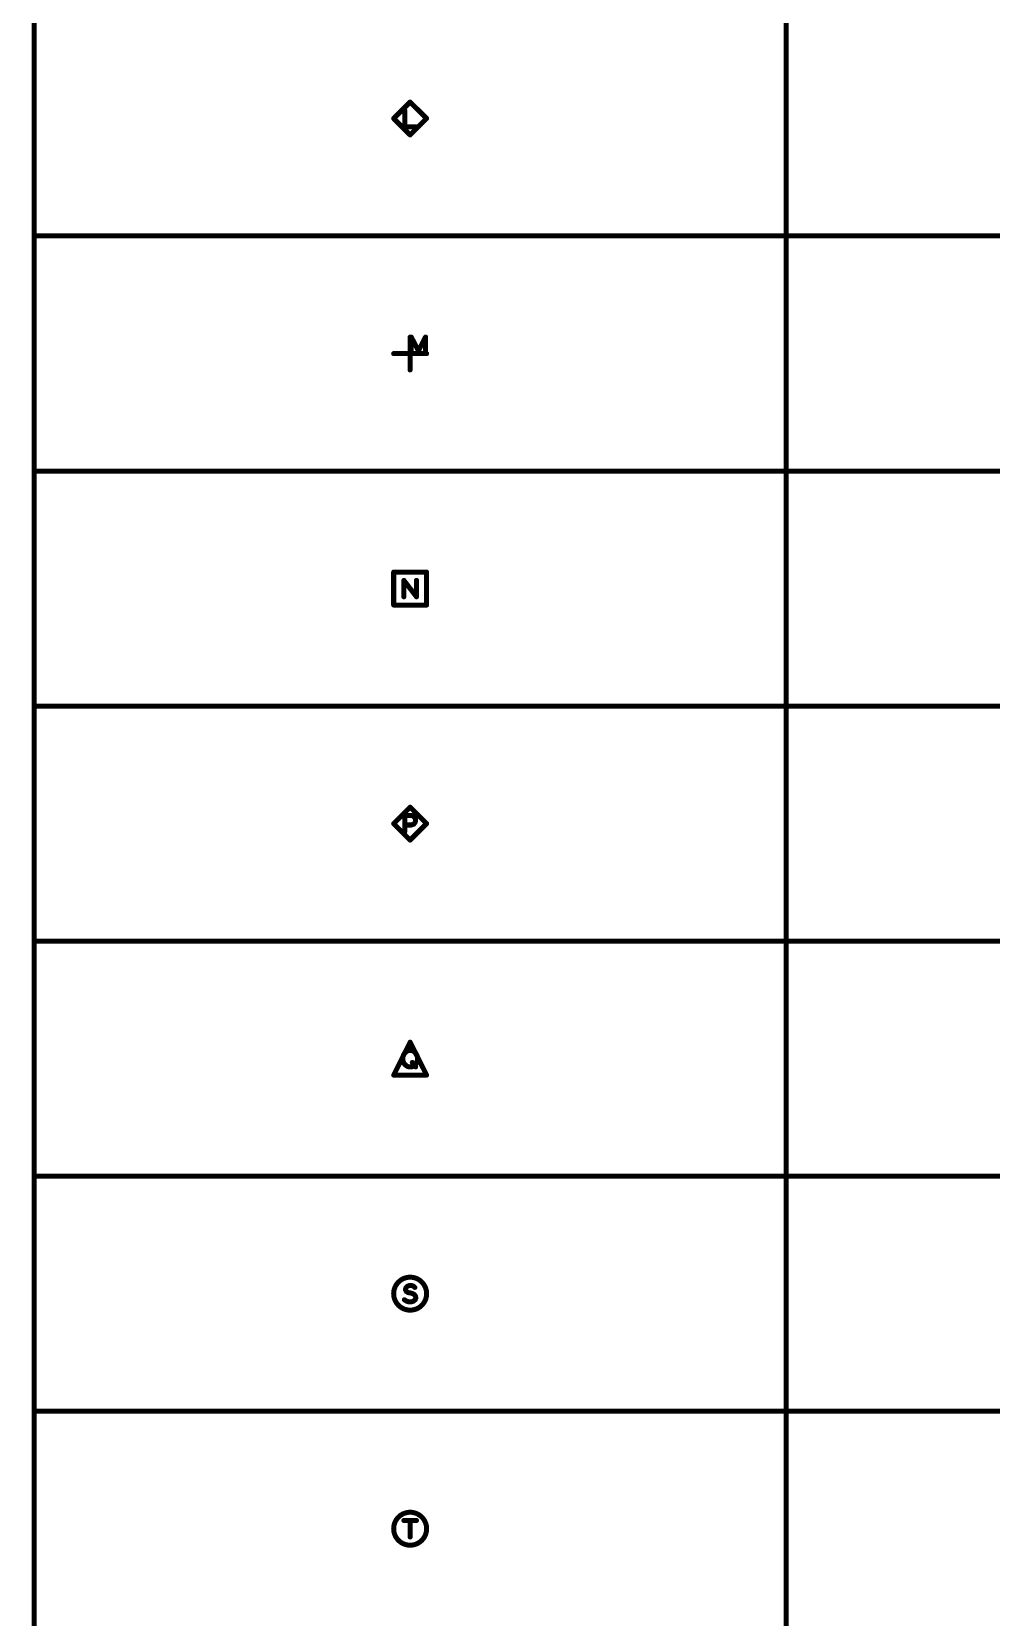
# Model space of a CAD drawing. Extents: x -14.2 to 19.9, y -5.2 to 16.9.
# Drawn here: x 8.73 to 9.877, y 1.352 to 3.248 of the extents above; entities that cross this region are included whole.
import ezdxf

# ---------------------------------------------------------------- set-up
doc = ezdxf.new("R2010")
doc.units = 0
doc.layers.get('0').update_dxf_attribs({"linetype": 'CONTINUOUS'})
doc.layers.add('FAB', color=2, linetype='CONTINUOUS')

# ---------------------------------------------------------------- blocks, each defined once
blk = doc.blocks.new('ROUND_1')
at = {"const_width": 0.003}
blk.add_lwpolyline([(-0.0015, 0, 1), (0.0015, 0, 1)], format="xyb", close=True, dxfattribs=at)

msp = doc.modelspace()

# ---------------------------------------------------------------- linework, layer by layer
at = {"layer": 'FAB', "const_width": 0.006}
for points in [[(8.7328, -0.3686), (8.7328, 6.9063)], [(9.6318, 6.3754), (9.6318, -0.3686)], [(9.1626, 3.1439), (9.1823, 3.1635)], [(9.1823, 3.1635), (9.202, 3.1439)], [(9.1823, 3.1242), (9.1626, 3.1439)], [(9.1758, 3.1537), (9.1758, 3.134)], [(9.202, 3.1439), (9.1823, 3.1242)], [(9.1758, 3.134), (9.1889, 3.134)], [(8.7328, 3.0034), (15.4598, 3.0034)], [(9.1823, 2.8432), (9.1823, 2.8825)], [(9.1836, 2.8628), (9.1836, 2.8826)], [(9.1836, 2.8826), (9.1922, 2.8661)], [(9.1922, 2.8661), (9.2007, 2.8826)], [(9.2007, 2.8826), (9.2007, 2.8628)], [(9.1626, 2.8628), (9.202, 2.8628)], [(8.7328, 2.7224), (15.4598, 2.7224)], [(9.1626, 2.5622), (9.1626, 2.6015)], [(9.1626, 2.6015), (9.202, 2.6015)], [(9.202, 2.6015), (9.202, 2.5622)], [(9.1748, 2.572), (9.1748, 2.5917)], [(9.1748, 2.5917), (9.1899, 2.572)], [(9.1899, 2.572), (9.1899, 2.5917)], [(9.202, 2.5622), (9.1626, 2.5622)], [(8.7328, 2.4413), (15.4598, 2.4413)], [(9.1626, 2.3009), (9.1823, 2.3205)], [(9.1758, 2.291), (9.1758, 2.3107)], [(9.1758, 2.3107), (9.1836, 2.3107)], [(9.1823, 2.3205), (9.202, 2.3009)], [(9.1836, 2.3107), (9.1863, 2.3097)], [(9.1863, 2.3097), (9.1882, 2.3074)], [(9.1823, 2.2812), (9.1626, 2.3009)], [(9.1836, 2.2992), (9.1758, 2.2992)], [(9.202, 2.3009), (9.1823, 2.2812)], [(9.1866, 2.3002), (9.1836, 2.2992)], [(9.1882, 2.3022), (9.1866, 2.3002)], [(9.1882, 2.3074), (9.1889, 2.3048)], [(9.1889, 2.3048), (9.1882, 2.3022)], [(8.7328, 2.1604), (15.4598, 2.1604)], [(9.1626, 2.0002), (9.1823, 2.0395)], [(9.1741, 2.0238), (9.1754, 2.0261)], [(9.1754, 2.0261), (9.1774, 2.0281)], [(9.1774, 2.0281), (9.1797, 2.0294)], [(9.1797, 2.0294), (9.1823, 2.0297)], [(9.1823, 2.0395), (9.202, 2.0002)], [(9.1823, 2.0297), (9.1849, 2.0294)], [(9.1849, 2.0294), (9.1872, 2.0281)], [(9.1872, 2.0281), (9.1892, 2.0261)], [(9.1892, 2.0261), (9.1905, 2.0238)], [(9.1735, 2.0212), (9.1741, 2.0238)], [(9.1735, 2.0185), (9.1735, 2.0212)], [(9.1741, 2.0159), (9.1735, 2.0185)], [(9.1754, 2.0136), (9.1741, 2.0159)], [(9.1774, 2.0117), (9.1754, 2.0136)], [(9.1797, 2.0103), (9.1774, 2.0117)], [(9.1823, 2.01), (9.1797, 2.0103)], [(9.1849, 2.0103), (9.1823, 2.01)], [(9.1849, 2.0153), (9.1889, 2.01)], [(9.1872, 2.0117), (9.1849, 2.0103)], [(9.1892, 2.0136), (9.1872, 2.0117)], [(9.1905, 2.0159), (9.1892, 2.0136)], [(9.1905, 2.0238), (9.1912, 2.0212)], [(9.1912, 2.0185), (9.1905, 2.0159)], [(9.1912, 2.0212), (9.1912, 2.0185)], [(9.202, 2.0002), (9.1626, 2.0002)], [(8.7328, 1.8794), (15.4598, 1.8794)], [(9.1767, 1.7438), (9.1774, 1.7461)], [(9.1777, 1.7415), (9.1767, 1.7438)], [(9.1774, 1.7461), (9.179, 1.7477)], [(9.18, 1.7402), (9.1777, 1.7415)], [(9.179, 1.7477), (9.1813, 1.7487)], [(9.1813, 1.7487), (9.1836, 1.7487)], [(9.1836, 1.7487), (9.1859, 1.7481)], [(9.1859, 1.7481), (9.1879, 1.7464)], [(9.1754, 1.7316), (9.1781, 1.73)], [(9.1781, 1.73), (9.181, 1.729)], [(9.184, 1.7395), (9.18, 1.7402)], [(9.181, 1.729), (9.1836, 1.729)], [(9.1836, 1.729), (9.1863, 1.73)], [(9.1869, 1.7382), (9.184, 1.7395)], [(9.1863, 1.73), (9.1882, 1.7316)], [(9.1886, 1.7362), (9.1869, 1.7382)], [(9.1882, 1.7316), (9.1892, 1.7339)], [(9.1892, 1.7339), (9.1886, 1.7362)], [(8.7328, 1.5983), (15.4598, 1.5983)], [(9.1748, 1.4677), (9.1899, 1.4677)], [(9.1823, 1.4677), (9.1823, 1.448)]]:
    msp.add_lwpolyline(points, dxfattribs=at)
for points in [[(9.1626, 1.7389, 1), (9.202, 1.7389, 1)], [(9.1626, 1.4579, 1), (9.202, 1.4579, 1)]]:
    msp.add_lwpolyline(points, format="xyb", close=True, dxfattribs=at)

# ---------------------------------------------------------------- block references
at = {"layer": 'FAB'}
for p in [(9.1823, 3.1635), (9.1823, 3.1635), (9.1626, 3.1439), (9.1626, 3.1439), (9.1758, 3.1537), (9.202, 3.1439), (9.202, 3.1439), (9.1758, 3.134), (9.1758, 3.134), (9.1889, 3.134), (9.1823, 3.1242), (9.1823, 3.1242), (8.7328, 3.0034), (9.1823, 2.8825), (9.1836, 2.8826), (9.1836, 2.8826), (9.2007, 2.8826), (9.2007, 2.8826), (9.1626, 2.8628), (9.1836, 2.8628), (9.1922, 2.8661), (9.1922, 2.8661), (9.2007, 2.8628), (9.202, 2.8628), (9.1823, 2.8432), (8.7328, 2.7224), (9.1626, 2.6015), (9.1626, 2.6015), (9.202, 2.6015), (9.202, 2.6015), (9.1748, 2.5917), (9.1748, 2.5917), (9.1899, 2.5917), (9.1626, 2.5622), (9.1626, 2.5622), (9.1748, 2.572), (9.1899, 2.572), (9.1899, 2.572), (9.202, 2.5622), (9.202, 2.5622), (8.7328, 2.4413), (9.1758, 2.3107), (9.1758, 2.3107), (9.1823, 2.3205), (9.1823, 2.3205), (9.1836, 2.3107), (9.1836, 2.3107), (9.1863, 2.3097), (9.1863, 2.3097), (9.1626, 2.3009), (9.1626, 2.3009), (9.1758, 2.2992), (9.1758, 2.291), (9.1836, 2.2992), (9.1836, 2.2992), (9.1866, 2.3002), (9.1866, 2.3002), (9.1882, 2.3074), (9.1882, 2.3074), (9.1882, 2.3022), (9.1882, 2.3022), (9.1889, 2.3048), (9.1889, 2.3048), (9.202, 2.3009), (9.202, 2.3009), (9.1823, 2.2812), (9.1823, 2.2812), (8.7328, 2.1604), (9.1754, 2.0261), (9.1754, 2.0261), (9.1774, 2.0281), (9.1774, 2.0281), (9.1797, 2.0294), (9.1797, 2.0294), (9.1823, 2.0395), (9.1823, 2.0395), (9.1823, 2.0297), (9.1823, 2.0297), (9.1849, 2.0294), (9.1849, 2.0294), (9.1872, 2.0281), (9.1872, 2.0281), (9.1892, 2.0261), (9.1892, 2.0261), (9.1735, 2.0212), (9.1735, 2.0212), (9.1735, 2.0185), (9.1735, 2.0185), (9.1741, 2.0238), (9.1741, 2.0238), (9.1741, 2.0159), (9.1741, 2.0159), (9.1754, 2.0136), (9.1754, 2.0136), (9.1774, 2.0117), (9.1774, 2.0117), (9.1797, 2.0103), (9.1797, 2.0103), (9.1823, 2.01), (9.1823, 2.01), (9.1849, 2.0153), (9.1849, 2.0103), (9.1849, 2.0103), (9.1872, 2.0117), (9.1872, 2.0117), (9.1889, 2.01), (9.1892, 2.0136), (9.1892, 2.0136), (9.1905, 2.0238), (9.1905, 2.0238), (9.1905, 2.0159), (9.1905, 2.0159), (9.1912, 2.0212), (9.1912, 2.0212), (9.1912, 2.0185), (9.1912, 2.0185), (9.1626, 2.0002), (9.1626, 2.0002), (9.202, 2.0002), (9.202, 2.0002), (8.7328, 1.8794), (9.1767, 1.7438), (9.1767, 1.7438), (9.1774, 1.7461), (9.1774, 1.7461), (9.1777, 1.7415), (9.1777, 1.7415), (9.179, 1.7477), (9.179, 1.7477), (9.1813, 1.7487), (9.1813, 1.7487), (9.1836, 1.7487), (9.1836, 1.7487), (9.1859, 1.7481), (9.1859, 1.7481), (9.1879, 1.7464), (9.1754, 1.7316), (9.1781, 1.73), (9.1781, 1.73), (9.18, 1.7402), (9.18, 1.7402), (9.181, 1.729), (9.181, 1.729), (9.1836, 1.729), (9.1836, 1.729), (9.184, 1.7395), (9.184, 1.7395), (9.1863, 1.73), (9.1863, 1.73), (9.1869, 1.7382), (9.1869, 1.7382), (9.1882, 1.7316), (9.1882, 1.7316), (9.1886, 1.7362), (9.1886, 1.7362), (9.1892, 1.7339), (9.1892, 1.7339), (8.7328, 1.5983), (9.1748, 1.4677), (9.1823, 1.4677), (9.1899, 1.4677), (9.1823, 1.448)]:
    msp.add_blockref('ROUND_1', p, dxfattribs=at)

doc.saveas('drawing.dxf')
